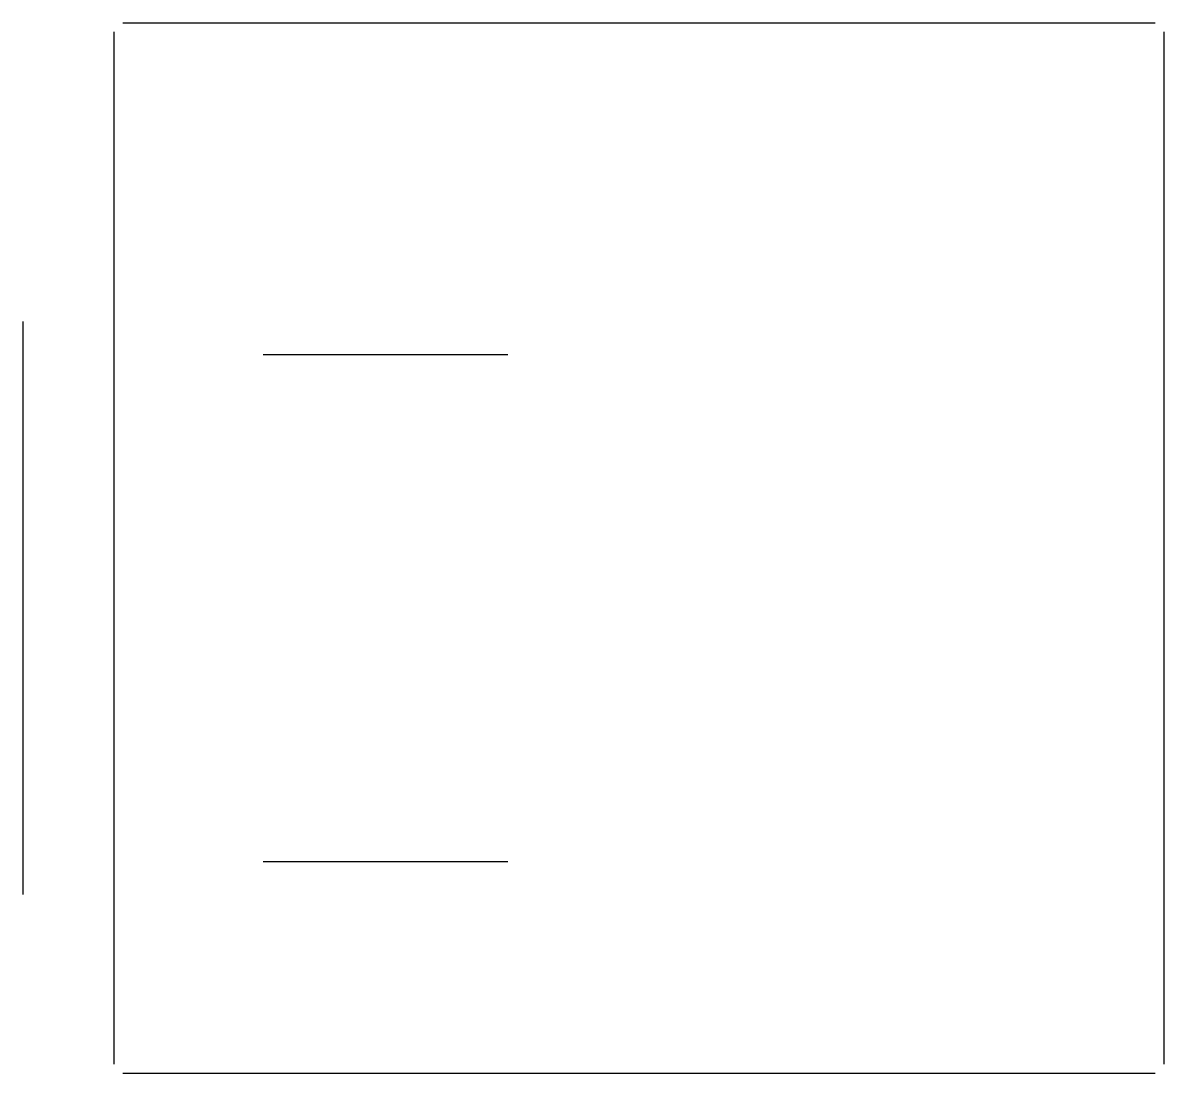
# Model space of a CAD drawing. Header units: millimetres. Extents: x 45 to 236, y 62 to 238.
import ezdxf

# ---------------------------------------------------------------- set-up
doc = ezdxf.new("R2010")
doc.units = ezdxf.units.MM

msp = doc.modelspace()

# ---------------------------------------------------------------- linework, layer by layer
at = {"color": 7, "linetype": 'Continuous'}
for p, q in [((61.51, 238), (234.51, 238)), ((60.03, 236.52), (60.03, 63.52)), ((235.99, 63.52), (235.99, 236.52)), ((44.77, 187.97), (44.77, 91.97)), ((85.01, 182.44), (126.01, 182.44)), ((85.01, 97.5), (126.01, 97.5)), ((61.51, 62.04), (234.51, 62.04))]:
    msp.add_line(p, q, dxfattribs=at)

doc.saveas('drawing.dxf')
